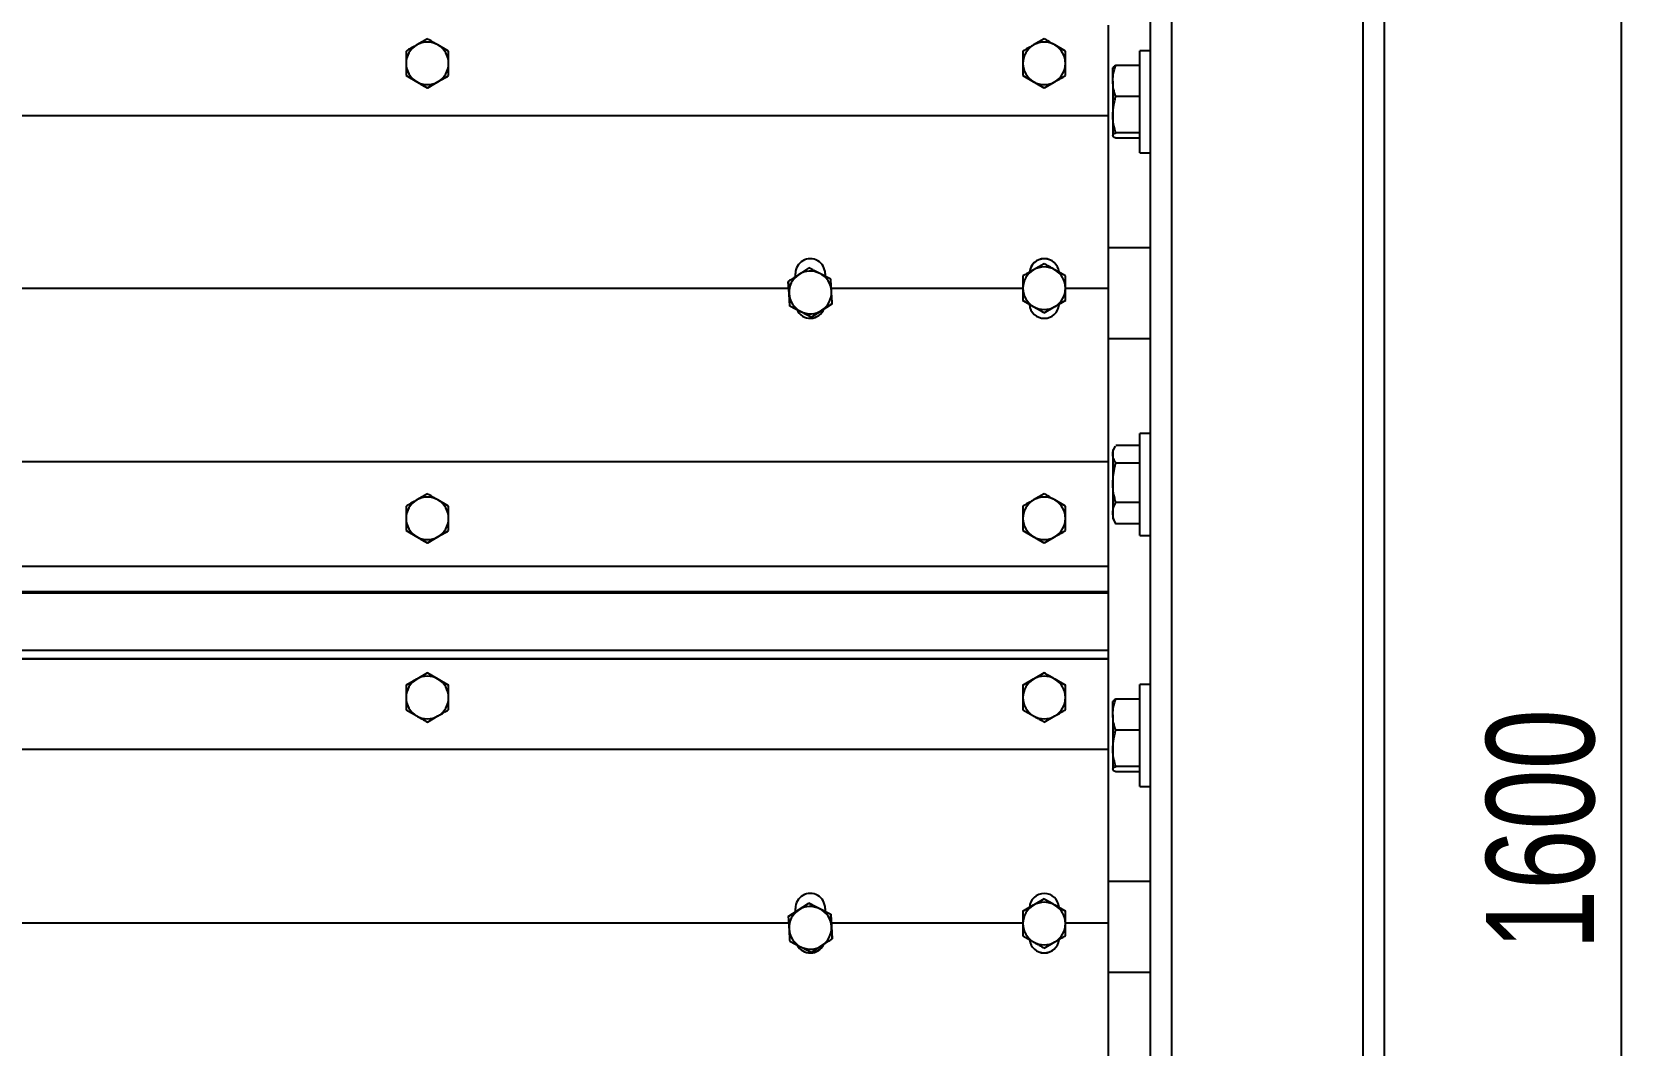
# Model space of a CAD drawing. Header units: millimetres. Extents: x -361 to 14022, y -1822 to 1455.
# Drawn here: x 3863.68 to 3895.06, y 873.47 to 893.33 of the extents above; entities that cross this region are included whole.
import ezdxf

# ---------------------------------------------------------------- set-up
doc = ezdxf.new("R2010")
doc.units = ezdxf.units.MM
doc.styles.add('SLDTEXTSTYLE0', font='TXT', dxfattribs={"width": 0.75})
doc.dimstyles.new('SLDDIMSTYLE0', dxfattribs={"dimtxt": 2.116667, "dimasz": 1.5, "dimexe": 0, "dimexo": 0.0625, "dimgap": 0.529167, "dimtad": 1, "dimdec": 1, "dimlfac": 12, "dimrnd": 1e-09, "dimzin": 4, "dimdsep": 46, "dimtxsty": 'SLDTEXTSTYLE0', "dimsah": 1, "dimcen": 0.09, "dimadec": 0, "dimazin": 1, "dimtfac": 1, "dimtdec": 1, "dimtofl": 0, "dimtmove": 0, "dimatfit": 3, "dimfxl": 1, "dimfrac": 2, "dimtolj": 1, "dimtzin": 12, "dimarcsym": 0})

# ---------------------------------------------------------------- blocks, each defined once
blk = doc.blocks.new('*D19')
at = {"color": 0, "linetype": 'Continuous', "lineweight": -2, "transparency": 16777216}
for p, q in [((3885.653, 944.474), (3894.808, 944.474)), ((3894.808, 942.974), (3894.808, 820.974)), ((3885.653, 819.474), (3894.808, 819.474))]:
    blk.add_line(p, q, dxfattribs=at)
at = {"color": 0, "linetype": 'Continuous', "transparency": 16777216}
for points in [[(3894.558, 942.974), (3895.058, 942.974), (3894.808, 944.474)], [(3894.558, 820.974), (3895.058, 820.974), (3894.808, 819.474)]]:
    blk.add_solid(points, dxfattribs=at)
at = {"layer": 'Defpoints', "color": 0, "linetype": 'Continuous', "transparency": 16777216}
for p in [(3885.591, 944.474), (3885.591, 819.474), (3894.808, 819.474)]:
    blk.add_point(p, dxfattribs=at)
at = {"color": 0, "linetype": 'Continuous', "lineweight": 18, "transparency": 16777216, "insert": (3892.162, 877.706), "char_height": 2.1167, "attachment_point": 2, "rotation": 90, "style": 'SLDTEXTSTYLE0'}
blk.add_mtext('\\A1;1600', dxfattribs=at)

msp = doc.modelspace()

# ---------------------------------------------------------------- linework, layer by layer
at = {"color": 7, "linetype": 'Continuous', "lineweight": 25}
for p, q in [((3886.007188, 814.890317), (3886.007188, 949.056984)), ((3889.757188, 814.890317), (3889.757188, 949.056984)), ((3890.173854, 814.890317), (3890.173854, 949.056984)), ((3885.590521, 819.473651), (3885.590521, 944.473651)), ((3884.757188, 893.466581), (3884.757188, 891.692066)), ((3871.423854, 893.200774), (3871.215521, 893.080883)), ((3871.840521, 892.960224), (3871.632188, 893.080883)), ((3883.507188, 893.200774), (3883.298854, 893.080883)), ((3883.923854, 892.960224), (3883.715521, 893.080883)), ((3885.590521, 892.966001), (3885.382188, 892.966001)), ((3885.382188, 890.966001), (3885.382188, 892.966001)), ((3871.007188, 892.479125), (3871.215521, 892.359233)), ((3871.215521, 892.356226), (3871.007188, 892.4765)), ((3871.840521, 892.4765), (3871.632188, 892.356226)), ((3883.090521, 892.479125), (3883.298854, 892.359233)), ((3883.298854, 892.356226), (3883.090521, 892.4765)), ((3883.923854, 892.4765), (3883.715521, 892.356226)), ((3884.848854, 892.372319), (3884.848854, 892.632667)), ((3885.382188, 892.677469), (3884.908399, 892.677469)), ((3871.423854, 892.235951), (3871.215521, 892.356226)), ((3871.423854, 892.238575), (3871.632188, 892.359233)), ((3871.632188, 892.356226), (3871.423854, 892.235951)), ((3871.423854, 892.235951), (3871.423854, 892.238575)), ((3883.507188, 892.235951), (3883.298854, 892.356226)), ((3883.507188, 892.238575), (3883.715521, 892.359233)), ((3883.715521, 892.356226), (3883.507188, 892.235951)), ((3883.507188, 892.235951), (3883.507188, 892.238575)), ((3884.848854, 892.372319), (3884.848854, 891.711434)), ((3885.382188, 892.067169), (3884.908399, 892.067169)), ((3884.757188, 891.692066), (3761.423854, 891.692066)), ((3884.757188, 891.692066), (3884.757188, 888.309561)), ((3884.848854, 891.711434), (3884.848854, 891.305116)), ((3885.382188, 891.3557), (3884.908399, 891.3557)), ((3885.382188, 891.254532), (3884.908399, 891.254532)), ((3885.382188, 890.966001), (3885.590521, 890.966001)), ((3885.590521, 889.103501), (3884.757188, 889.103501)), ((3878.897283, 888.710162), (3878.69591, 888.578949)), ((3883.507188, 888.794225), (3883.298854, 888.674334)), ((3883.923854, 888.553675), (3883.715521, 888.674334)), ((3878.501976, 888.309561), (3857.673854, 888.309561)), ((3878.494538, 888.444022), (3878.494538, 888.446969)), ((3878.507824, 888.20384), (3878.494538, 888.444022)), ((3878.632188, 888.537204), (3878.632188, 888.600406)), ((3879.326599, 888.49299), (3879.111941, 888.60196)), ((3879.215521, 888.600406), (3879.215521, 888.549378)), ((3883.090521, 888.309561), (3879.336766, 888.309561)), ((3884.757188, 888.309561), (3883.923854, 888.309561)), ((3884.757188, 888.309561), (3884.757188, 884.908311)), ((3878.52111, 887.963657), (3878.507824, 888.20384)), ((3879.353171, 888.009678), (3879.151799, 887.878082)), ((3879.353171, 888.009678), (3879.353171, 888.012625)), ((3883.090521, 888.072576), (3883.298854, 887.952685)), ((3883.298854, 887.949355), (3883.090521, 888.069629)), ((3883.923854, 888.069629), (3883.715521, 887.949355)), ((3878.52111, 887.963657), (3878.52111, 887.966603)), ((3878.52111, 887.966603), (3878.735768, 887.858401)), ((3878.735768, 887.855071), (3878.52111, 887.963657)), ((3878.751888, 887.846917), (3878.719994, 887.86305)), ((3878.950426, 887.746485), (3878.735768, 887.855071)), ((3878.950426, 887.749431), (3879.151799, 887.881412)), ((3879.151799, 887.878082), (3878.950426, 887.746485)), ((3878.950426, 887.746485), (3878.950426, 887.749431)), ((3883.507188, 887.82908), (3883.298854, 887.949355)), ((3883.507188, 887.832026), (3883.715521, 887.952685)), ((3883.715521, 887.949355), (3883.507188, 887.82908)), ((3883.507188, 887.82908), (3883.507188, 887.832026)), ((3884.757188, 887.328501), (3885.590521, 887.328501)), ((3884.896791, 885.215696), (3884.848854, 885.132667)), ((3885.382188, 885.234811), (3884.908399, 885.234811)), ((3885.590521, 885.466001), (3885.382188, 885.466001)), ((3885.382188, 883.466001), (3885.382188, 885.466001)), ((3884.757188, 884.908311), (3761.423854, 884.908311)), ((3884.757188, 884.908311), (3884.757188, 882.861482)), ((3884.848854, 885.132667), (3884.848854, 885.059505)), ((3884.848854, 885.059505), (3884.848854, 884.499792)), ((3885.382188, 884.884198), (3884.908399, 884.884198)), ((3871.423854, 884.284582), (3871.215521, 884.16469)), ((3883.507188, 884.284582), (3883.298854, 884.16469)), ((3884.848854, 884.499792), (3884.848854, 883.906288)), ((3871.840521, 884.044032), (3871.632188, 884.16469)), ((3883.923854, 884.044032), (3883.715521, 884.16469)), ((3885.382188, 884.115387), (3884.908399, 884.115387)), ((3884.848854, 883.906288), (3884.848854, 883.799334)), ((3884.848854, 883.799334), (3884.896791, 883.716305)), ((3884.898216, 883.717127), (3884.908399, 883.69719)), ((3885.382188, 883.69719), (3884.908399, 883.69719)), ((3871.007188, 883.562932), (3871.215521, 883.443041)), ((3871.215521, 883.440033), (3871.007188, 883.560308)), ((3871.423854, 883.319758), (3871.215521, 883.440033)), ((3871.423854, 883.322382), (3871.632188, 883.443041)), ((3871.632188, 883.440033), (3871.423854, 883.319758)), ((3871.423854, 883.319758), (3871.423854, 883.322382)), ((3871.840521, 883.560308), (3871.632188, 883.440033)), ((3883.090521, 883.562932), (3883.298854, 883.443041)), ((3883.298854, 883.440033), (3883.090521, 883.560308)), ((3883.507188, 883.319758), (3883.298854, 883.440033)), ((3883.507188, 883.322382), (3883.715521, 883.443041)), ((3883.715521, 883.440033), (3883.507188, 883.319758)), ((3883.507188, 883.319758), (3883.507188, 883.322382)), ((3883.923854, 883.560308), (3883.715521, 883.440033)), ((3885.382188, 883.466001), (3885.590521, 883.466001)), ((3884.757188, 882.861482), (3761.423854, 882.861482)), ((3884.757188, 882.861482), (3884.757188, 882.361627)), ((3884.757188, 882.361627), (3761.423854, 882.361627)), ((3884.757188, 882.338157), (3761.423854, 882.338157)), ((3884.757188, 882.361627), (3884.757188, 882.338157)), ((3884.757188, 882.338157), (3884.757188, 881.215491)), ((3884.757188, 881.215491), (3761.423854, 881.215491)), ((3884.757188, 881.215491), (3884.757188, 881.04884)), ((3884.757188, 881.04884), (3761.423854, 881.04884)), ((3884.757188, 881.047697), (3761.423854, 881.047697)), ((3871.215521, 880.658006), (3871.423854, 880.778276)), ((3871.423854, 880.774787), (3871.215521, 880.654006)), ((3871.423854, 880.778276), (3871.423854, 880.774787)), ((3871.423854, 880.778276), (3871.632188, 880.658006)), ((3883.298854, 880.658006), (3883.507188, 880.778276)), ((3883.507188, 880.774787), (3883.298854, 880.654006)), ((3883.507188, 880.778276), (3883.507188, 880.774787)), ((3883.507188, 880.778276), (3883.715521, 880.658006)), ((3884.757188, 881.04884), (3884.757188, 881.047697)), ((3884.757188, 881.047697), (3884.757188, 879.273255)), ((3871.007188, 880.537736), (3871.215521, 880.658006)), ((3871.632188, 880.658006), (3871.840521, 880.537736)), ((3871.840521, 880.534247), (3871.632188, 880.654006)), ((3883.090521, 880.537736), (3883.298854, 880.658006)), ((3883.715521, 880.658006), (3883.923854, 880.537736)), ((3883.923854, 880.534247), (3883.715521, 880.654006)), ((3885.590521, 880.549334), (3885.382188, 880.549334)), ((3885.382188, 878.549334), (3885.382188, 880.549334)), ((3884.848854, 879.955652), (3884.848854, 880.216)), ((3885.382188, 880.260802), (3884.908399, 880.260802)), ((3871.007188, 880.053167), (3871.215521, 879.932386)), ((3871.423854, 879.812627), (3871.632188, 879.932386)), ((3883.090521, 880.053167), (3883.298854, 879.932386)), ((3883.507188, 879.812627), (3883.715521, 879.932386)), ((3884.848854, 879.955652), (3884.848854, 879.294768)), ((3885.382188, 879.650502), (3884.908399, 879.650502)), ((3884.757188, 879.273255), (3761.423854, 879.273255)), ((3884.757188, 879.273255), (3884.757188, 875.869053)), ((3884.848854, 879.294768), (3884.848854, 878.888449)), ((3885.382188, 878.939033), (3884.908399, 878.939033)), ((3885.382188, 878.837865), (3884.908399, 878.837865)), ((3885.382188, 878.549334), (3885.590521, 878.549334)), ((3885.590521, 876.686834), (3884.757188, 876.686834)), ((3878.494538, 876.002068), (3878.69591, 876.133659)), ((3878.632188, 876.092019), (3878.632188, 876.161764)), ((3878.69591, 876.133659), (3878.897283, 876.265251)), ((3878.897283, 876.261332), (3878.69591, 876.129231)), ((3878.897283, 876.265251), (3878.897283, 876.261332)), ((3878.897283, 876.265251), (3879.111941, 876.156669)), ((3879.093322, 876.166087), (3879.1301, 876.147484)), ((3879.111941, 876.156669), (3879.326599, 876.048088)), ((3879.326599, 876.044169), (3879.111941, 876.15224)), ((3879.215521, 876.161764), (3879.215521, 876.104275)), ((3883.090521, 876.10877), (3883.298854, 876.22904)), ((3883.298854, 876.22904), (3883.507188, 876.34931)), ((3883.507188, 876.345392), (3883.298854, 876.224612)), ((3883.507188, 876.34931), (3883.507188, 876.345392)), ((3883.507188, 876.34931), (3883.715521, 876.22904)), ((3883.715521, 876.22904), (3883.923854, 876.10877)), ((3883.923854, 876.104852), (3883.715521, 876.224612)), ((3878.501661, 875.869053), (3857.673854, 875.869053)), ((3878.494538, 876.002068), (3878.494538, 875.99815)), ((3879.326599, 876.048088), (3879.326599, 876.044169)), ((3879.326599, 876.048088), (3879.339885, 875.807915)), ((3883.090521, 875.869053), (3879.336503, 875.869053)), ((3879.33957, 875.813605), (3879.340137, 875.803364)), ((3879.339885, 875.807915), (3879.353171, 875.567742)), ((3884.757188, 875.869053), (3883.923854, 875.869053)), ((3884.757188, 875.869053), (3884.757188, 872.489778)), ((3878.52111, 875.517804), (3878.735768, 875.408712)), ((3879.353171, 875.567742), (3879.353171, 875.563824)), ((3883.090521, 875.623772), (3883.298854, 875.502992)), ((3883.507188, 875.383232), (3883.715521, 875.502992)), ((3878.950426, 875.300641), (3879.151799, 875.431722)), ((3884.757188, 874.911834), (3885.590521, 874.911834))]:
    msp.add_line(p, q, dxfattribs=at)
for centre, radius, start, end in [((3871.423828, 892.720054), 0.416641, 119.9979362, 179.999425), ((3871.423854, 892.720017), 0.416685, 60.0014888, 119.9985112), ((3871.42388, 892.720054), 0.416641, 0.000575, 60.0020638), ((3883.507162, 892.720054), 0.416641, 119.9979362, 179.999425), ((3883.507188, 892.720017), 0.416685, 60.0014888, 119.9985112), ((3883.507214, 892.720054), 0.416641, 0.000575, 60.0020638), ((3871.423828, 892.720062), 0.416641, 180.000575, 240.0020638), ((3871.42388, 892.720062), 0.416641, 299.9979362, 359.999425), ((3883.507162, 892.720062), 0.416641, 180.000575, 240.0020638), ((3883.507214, 892.720062), 0.416641, 299.9979362, 359.999425), ((3871.423854, 892.720099), 0.416685, 240.0014888, 299.9985112), ((3883.507188, 892.720099), 0.416685, 240.0014888, 299.9985112), ((3878.923855, 888.23014), 0.416685, 63.1672866, 123.1643271), ((3883.507162, 888.313505), 0.416641, 119.9979362, 179.999425), ((3883.507188, 888.313469), 0.416685, 60.0014888, 119.9985112), ((3883.507214, 888.313505), 0.416641, 0.000575, 60.0020638), ((3878.923826, 888.230178), 0.416638, 123.1638654, 183.1656296), ((3878.923878, 888.230175), 0.416644, 3.1667725, 63.1679678), ((3883.507162, 888.313514), 0.416641, 180.000575, 240.0020638), ((3883.507214, 888.313514), 0.416641, 299.9979362, 359.999425), ((3878.923831, 888.230186), 0.416644, 183.1667725, 243.1679678), ((3878.923883, 888.230183), 0.416638, 303.1638654, 3.1656296), ((3878.923854, 888.230221), 0.416685, 243.1672866, 303.1643271), ((3883.507188, 888.31355), 0.416685, 240.0014888, 299.9985112), ((3871.423854, 883.803825), 0.416685, 60.0014888, 119.9985112), ((3883.507188, 883.803825), 0.416685, 60.0014888, 119.9985112), ((3871.423828, 883.803862), 0.416641, 119.9979362, 179.999425), ((3871.42388, 883.803862), 0.416641, 0.000575, 60.0020638), ((3883.507162, 883.803862), 0.416641, 119.9979362, 179.999425), ((3883.507214, 883.803862), 0.416641, 0.000575, 60.0020638), ((3871.423828, 883.80387), 0.416641, 180.000575, 240.0020638), ((3871.42388, 883.80387), 0.416641, 299.9979362, 359.999425), ((3883.507162, 883.80387), 0.416641, 180.000575, 240.0020638), ((3883.507214, 883.80387), 0.416641, 299.9979362, 359.999425), ((3871.423854, 883.803907), 0.416685, 240.0014888, 299.9985112), ((3883.507188, 883.803907), 0.416685, 240.0014888, 299.9985112), ((3871.423808, 880.293189), 0.416621, 119.9963499, 179.9989831), ((3871.423854, 880.293124), 0.4167, 60.0026331, 119.9973669), ((3871.4239, 880.293189), 0.416621, 0.0010169, 60.0036501), ((3883.507142, 880.293189), 0.416621, 119.9963499, 179.9989831), ((3883.507188, 880.293124), 0.4167, 60.0026331, 119.9973669), ((3883.507234, 880.293189), 0.416621, 0.0010169, 60.0036501), ((3871.423808, 880.293204), 0.416621, 180.0010169, 240.0036501), ((3871.4239, 880.293204), 0.416621, 299.9963499, 359.9989831), ((3883.507142, 880.293204), 0.416621, 180.0010169, 240.0036501), ((3883.507234, 880.293204), 0.416621, 299.9963499, 359.9989831), ((3871.423854, 880.293268), 0.4167, 240.0026331, 299.9973669), ((3883.507188, 880.293268), 0.4167, 240.0026331, 299.9973669), ((3878.923804, 875.780471), 0.416616, 123.1622441, 183.1653642), ((3878.923855, 875.780404), 0.4167, 63.1682947, 123.1630606), ((3878.923896, 875.780466), 0.416626, 3.1673857, 63.1694997), ((3883.507142, 875.863794), 0.416621, 119.9963499, 179.9989831), ((3883.507188, 875.86373), 0.4167, 60.0026331, 119.9973669), ((3883.507234, 875.863794), 0.416621, 0.0010169, 60.0036501), ((3878.923813, 875.780486), 0.416626, 183.1673857, 243.1694997), ((3878.923905, 875.780481), 0.416616, 303.1622441, 3.1653642), ((3883.507142, 875.863809), 0.416621, 180.0010169, 240.0036501), ((3883.507234, 875.863809), 0.416621, 299.9963499, 359.9989831), ((3883.507188, 875.863874), 0.4167, 240.0026331, 299.9973669), ((3878.923854, 875.780548), 0.4167, 243.1682947, 303.1630606)]:
    msp.add_arc(centre, radius, start, end, dxfattribs=at)
for centre, major_axis, ratio, start_param, end_param in [((3878.923854, 888.600406), (0.291667, 0), 0.99718384, 0, 3.141592654), ((3878.923854, 888.599517), (0.291667, 0), 0.99718384, 0, 3.141592654), ((3883.507188, 888.600406), (0.291667, 0), 0.99718384, 0.110352693, 3.031165251), ((3883.507188, 888.599517), (0.291667, 0), 0.99718384, 0.118638052, 3.016266016), ((3883.507188, 888.017104), (0, 0.292457), 0.997297519, 1.661940375, 4.621244955), ((3878.923854, 888.017104), (0, 0.292457), 0.997297519, 2.006449, 4.339032945), ((3878.923854, 876.161764), (0, 0.292711), 0.99643242, 4.71238898, 7.853981634), ((3883.507188, 876.161764), (0, 0.292711), 0.99643242, 4.779209725, 7.787160889), ((3878.923854, 875.578485), (0.291667, 0), 0.996231549, 3.634277167, 5.819459533), ((3878.923854, 875.579668), (0.291667, 0), 0.996231549, 3.639253921, 5.81423334), ((3883.507188, 875.578485), (0.291667, 0), 0.996231549, 3.25862292, 6.166055172), ((3883.507188, 875.579668), (0.291667, 0), 0.996231549, 3.263717215, 6.160960586)]:
    msp.add_ellipse(centre, major_axis=major_axis, ratio=ratio, start_param=start_param, end_param=end_param, dxfattribs=at)
for points, knots in [([(3871.215521, 893.080883), (3871.210582, 893.078031), (3871.140231, 893.03741), (3871.071289, 892.997413), (3871.007188, 892.960224)], [0, 0, 0, 0, 0.070200577, 1, 1, 1, 1]), ([(3871.632188, 893.080883), (3871.627249, 893.083734), (3871.556897, 893.124344), (3871.487956, 893.163949), (3871.423854, 893.200774)], [0, 0, 0, 0, 0.070200577, 1, 1, 1, 1]), ([(3883.298854, 893.080883), (3883.293916, 893.078031), (3883.223564, 893.03741), (3883.154623, 892.997413), (3883.090521, 892.960224)], [0, 0, 0, 0, 0.070200577, 1, 1, 1, 1]), ([(3883.715521, 893.080883), (3883.710582, 893.083734), (3883.640231, 893.124344), (3883.571289, 893.163949), (3883.507188, 893.200774)], [0, 0, 0, 0, 0.070200577, 1, 1, 1, 1]), ([(3871.007188, 892.960224), (3871.007188, 892.899437), (3871.007188, 892.820302), (3871.007188, 892.738925), (3871.007188, 892.720058)], [0, 0, 0, 0, 0.7681507272, 1, 1, 1, 1]), ([(3871.007188, 892.720058), (3871.007188, 892.655753), (3871.007188, 892.574251), (3871.007188, 892.495699), (3871.007188, 892.479125)], [0, 0, 0, 0, 0.7889992378, 1, 1, 1, 1]), ([(3871.840521, 892.720058), (3871.840521, 892.738925), (3871.840521, 892.820302), (3871.840521, 892.899437), (3871.840521, 892.960224)], [0, 0, 0, 0, 0.231849273, 1, 1, 1, 1]), ([(3871.840521, 892.479125), (3871.840521, 892.495699), (3871.840521, 892.574251), (3871.840521, 892.655753), (3871.840521, 892.720058)], [0, 0, 0, 0, 0.211000762, 1, 1, 1, 1]), ([(3883.090521, 892.960224), (3883.090521, 892.899437), (3883.090521, 892.820302), (3883.090521, 892.738925), (3883.090521, 892.720058)], [0, 0, 0, 0, 0.7681507272, 1, 1, 1, 1]), ([(3883.090521, 892.720058), (3883.090521, 892.655753), (3883.090521, 892.574251), (3883.090521, 892.495699), (3883.090521, 892.479125)], [0, 0, 0, 0, 0.7889992378, 1, 1, 1, 1]), ([(3883.923854, 892.720058), (3883.923854, 892.738925), (3883.923854, 892.820302), (3883.923854, 892.899437), (3883.923854, 892.960224)], [0, 0, 0, 0, 0.231849273, 1, 1, 1, 1]), ([(3883.923854, 892.479125), (3883.923854, 892.495699), (3883.923854, 892.574251), (3883.923854, 892.655753), (3883.923854, 892.720058)], [0, 0, 0, 0, 0.211000762, 1, 1, 1, 1]), ([(3871.632188, 892.359233), (3871.637127, 892.362084), (3871.707478, 892.402694), (3871.77642, 892.4423), (3871.840521, 892.479125)], [0, 0, 0, 0, 0.070200577, 1, 1, 1, 1]), ([(3883.715521, 892.359233), (3883.72046, 892.362084), (3883.790812, 892.402694), (3883.859753, 892.4423), (3883.923854, 892.479125)], [0, 0, 0, 0, 0.070200577, 1, 1, 1, 1]), ([(3884.848854, 892.372319), (3884.848926, 892.379551), (3884.849464, 892.434326), (3884.862468, 892.537602), (3884.892995, 892.630563), (3884.908399, 892.677469)], [0, 0, 0, 0, 0.070085768, 0.530782234, 1, 1, 1, 1]), ([(3884.908399, 892.677469), (3884.891756, 892.669254), (3884.858166, 892.652673), (3884.851977, 892.635533), (3884.848854, 892.626885)], [0, 0, 0, 0, 0.495457963, 1, 1, 1, 1]), ([(3871.215521, 892.359233), (3871.22046, 892.356382), (3871.290812, 892.315761), (3871.359753, 892.275764), (3871.423854, 892.238575)], [0, 0, 0, 0, 0.0702005767, 1, 1, 1, 1]), ([(3883.298854, 892.359233), (3883.303793, 892.356382), (3883.374145, 892.315761), (3883.443086, 892.275764), (3883.507188, 892.238575)], [0, 0, 0, 0, 0.0702005767, 1, 1, 1, 1]), ([(3884.908399, 892.067169), (3884.891756, 892.116726), (3884.858166, 892.21675), (3884.851977, 892.32015), (3884.848854, 892.372319)], [0, 0, 0, 0, 0.495457963, 1, 1, 1, 1]), ([(3884.848854, 891.711434), (3884.85677, 891.809132), (3884.866526, 891.929552), (3884.901752, 892.045323), (3884.908399, 892.067169)], [0, 0, 0, 0, 0.811303548, 1, 1, 1, 1]), ([(3884.908399, 891.3557), (3884.8836, 891.447912), (3884.852034, 891.565285), (3884.849416, 891.685634), (3884.848854, 891.711434)], [0, 0, 0, 0, 0.785622496, 1, 1, 1, 1]), ([(3884.848854, 891.305116), (3884.848926, 891.306315), (3884.849464, 891.315395), (3884.862468, 891.332515), (3884.892995, 891.347925), (3884.908399, 891.3557)], [0, 0, 0, 0, 0.070085768, 0.530782234, 1, 1, 1, 1]), ([(3884.908399, 891.254532), (3884.891756, 891.262747), (3884.858166, 891.279328), (3884.851977, 891.296468), (3884.848854, 891.305116)], [0, 0, 0, 0, 0.495457963, 1, 1, 1, 1]), ([(3879.111941, 888.60196), (3879.106852, 888.604534), (3879.034365, 888.641196), (3878.96333, 888.676934), (3878.897283, 888.710162)], [0, 0, 0, 0, 0.070200577, 1, 1, 1, 1]), ([(3883.298854, 888.674334), (3883.293916, 888.671483), (3883.223564, 888.630862), (3883.154623, 888.590865), (3883.090521, 888.553675)], [0, 0, 0, 0, 0.070200577, 1, 1, 1, 1]), ([(3883.715521, 888.674334), (3883.710582, 888.677185), (3883.640231, 888.717795), (3883.571289, 888.7574), (3883.507188, 888.794225)], [0, 0, 0, 0, 0.070200577, 1, 1, 1, 1]), ([(3878.69591, 888.578949), (3878.691136, 888.575829), (3878.623135, 888.531385), (3878.556498, 888.487641), (3878.494538, 888.446969)], [0, 0, 0, 0, 0.070200577, 1, 1, 1, 1]), ([(3878.494538, 888.446969), (3878.497904, 888.386274), (3878.502286, 888.307261), (3878.506781, 888.226008), (3878.507824, 888.20717)], [0, 0, 0, 0, 0.768150728, 1, 1, 1, 1]), ([(3879.339885, 888.253191), (3879.338843, 888.27203), (3879.334347, 888.353282), (3879.329965, 888.432296), (3879.326599, 888.49299)], [0, 0, 0, 0, 0.231849273, 1, 1, 1, 1]), ([(3883.090521, 888.553675), (3883.090521, 888.492888), (3883.090521, 888.413753), (3883.090521, 888.332377), (3883.090521, 888.313509)], [0, 0, 0, 0, 0.7681507276, 1, 1, 1, 1]), ([(3883.090521, 888.313509), (3883.090521, 888.249204), (3883.090521, 888.167702), (3883.090521, 888.08915), (3883.090521, 888.072576)], [0, 0, 0, 0, 0.7889992377, 1, 1, 1, 1]), ([(3883.923854, 888.313509), (3883.923854, 888.332377), (3883.923854, 888.413753), (3883.923854, 888.492888), (3883.923854, 888.553675)], [0, 0, 0, 0, 0.231849273, 1, 1, 1, 1]), ([(3883.923854, 888.072576), (3883.923854, 888.08915), (3883.923854, 888.167702), (3883.923854, 888.249204), (3883.923854, 888.313509)], [0, 0, 0, 0, 0.211000762, 1, 1, 1, 1]), ([(3878.507824, 888.20717), (3878.511373, 888.142963), (3878.515871, 888.061585), (3878.520197, 887.983153), (3878.52111, 887.966603)], [0, 0, 0, 0, 0.7889992377, 1, 1, 1, 1]), ([(3879.151799, 887.881412), (3879.156572, 887.884531), (3879.224574, 887.928964), (3879.291211, 887.972316), (3879.353171, 888.012625)], [0, 0, 0, 0, 0.070200577, 1, 1, 1, 1]), ([(3879.353171, 888.012625), (3879.352258, 888.029174), (3879.347932, 888.107606), (3879.343434, 888.188984), (3879.339885, 888.253191)], [0, 0, 0, 0, 0.211000762, 1, 1, 1, 1]), ([(3883.715521, 887.952685), (3883.72046, 887.955536), (3883.790812, 887.996146), (3883.859753, 888.035751), (3883.923854, 888.072576)], [0, 0, 0, 0, 0.070200577, 1, 1, 1, 1]), ([(3878.735768, 887.858401), (3878.740857, 887.855827), (3878.813344, 887.819153), (3878.884379, 887.783024), (3878.950426, 887.749431)], [0, 0, 0, 0, 0.070200577, 1, 1, 1, 1]), ([(3883.298854, 887.952685), (3883.303793, 887.949833), (3883.374145, 887.909212), (3883.443086, 887.869215), (3883.507188, 887.832026)], [0, 0, 0, 0, 0.070200577, 1, 1, 1, 1]), ([(3884.848854, 885.059505), (3884.848928, 885.063659), (3884.849485, 885.095125), (3884.860324, 885.147693), (3884.886737, 885.194521), (3884.898216, 885.214874)], [0, 0, 0, 0, 0.079200152, 0.599808418, 1, 1, 1, 1]), ([(3884.908399, 884.884198), (3884.891756, 884.912668), (3884.858166, 884.970132), (3884.851977, 885.029534), (3884.848854, 885.059505)], [0, 0, 0, 0, 0.495457963, 1, 1, 1, 1]), ([(3884.848854, 884.499792), (3884.85677, 884.605364), (3884.866526, 884.73549), (3884.901752, 884.860591), (3884.908399, 884.884198)], [0, 0, 0, 0, 0.811303548, 1, 1, 1, 1]), ([(3871.632188, 884.16469), (3871.627249, 884.167541), (3871.556897, 884.208151), (3871.487956, 884.247757), (3871.423854, 884.284582)], [0, 0, 0, 0, 0.070200577, 1, 1, 1, 1]), ([(3883.715521, 884.16469), (3883.710582, 884.167541), (3883.640231, 884.208151), (3883.571289, 884.247757), (3883.507188, 884.284582)], [0, 0, 0, 0, 0.070200577, 1, 1, 1, 1]), ([(3884.908399, 884.115387), (3884.8836, 884.21503), (3884.852034, 884.341864), (3884.849416, 884.471913), (3884.848854, 884.499792)], [0, 0, 0, 0, 0.785622496, 1, 1, 1, 1]), ([(3871.215521, 884.16469), (3871.210582, 884.161839), (3871.140231, 884.121218), (3871.071289, 884.081221), (3871.007188, 884.044032)], [0, 0, 0, 0, 0.070200577, 1, 1, 1, 1]), ([(3871.007188, 884.044032), (3871.007188, 883.983244), (3871.007188, 883.90411), (3871.007188, 883.822733), (3871.007188, 883.803866)], [0, 0, 0, 0, 0.768150727, 1, 1, 1, 1]), ([(3871.840521, 883.803866), (3871.840521, 883.822733), (3871.840521, 883.90411), (3871.840521, 883.983244), (3871.840521, 884.044032)], [0, 0, 0, 0, 0.231849273, 1, 1, 1, 1]), ([(3883.298854, 884.16469), (3883.293916, 884.161839), (3883.223564, 884.121218), (3883.154623, 884.081221), (3883.090521, 884.044032)], [0, 0, 0, 0, 0.070200577, 1, 1, 1, 1]), ([(3883.090521, 884.044032), (3883.090521, 883.983244), (3883.090521, 883.90411), (3883.090521, 883.822733), (3883.090521, 883.803866)], [0, 0, 0, 0, 0.768150727, 1, 1, 1, 1]), ([(3883.923854, 883.803866), (3883.923854, 883.822733), (3883.923854, 883.90411), (3883.923854, 883.983244), (3883.923854, 884.044032)], [0, 0, 0, 0, 0.231849273, 1, 1, 1, 1]), ([(3884.848854, 883.906288), (3884.848926, 883.911244), (3884.849464, 883.948778), (3884.862468, 884.019546), (3884.892995, 884.083245), (3884.908399, 884.115387)], [0, 0, 0, 0, 0.070085768, 0.530782234, 1, 1, 1, 1]), ([(3871.007188, 883.803866), (3871.007188, 883.739561), (3871.007188, 883.658058), (3871.007188, 883.579507), (3871.007188, 883.562932)], [0, 0, 0, 0, 0.7889992378, 1, 1, 1, 1]), ([(3871.840521, 883.562932), (3871.840521, 883.579507), (3871.840521, 883.658058), (3871.840521, 883.739561), (3871.840521, 883.803866)], [0, 0, 0, 0, 0.211000762, 1, 1, 1, 1]), ([(3883.090521, 883.803866), (3883.090521, 883.739561), (3883.090521, 883.658058), (3883.090521, 883.579507), (3883.090521, 883.562932)], [0, 0, 0, 0, 0.7889992378, 1, 1, 1, 1]), ([(3883.923854, 883.562932), (3883.923854, 883.579507), (3883.923854, 883.658058), (3883.923854, 883.739561), (3883.923854, 883.803866)], [0, 0, 0, 0, 0.211000762, 1, 1, 1, 1]), ([(3884.908399, 883.69719), (3884.891756, 883.731148), (3884.858166, 883.799688), (3884.851977, 883.87054), (3884.848854, 883.906288)], [0, 0, 0, 0, 0.4954579635, 1, 1, 1, 1]), ([(3871.215521, 883.443041), (3871.22046, 883.440189), (3871.290812, 883.399568), (3871.359753, 883.359571), (3871.423854, 883.322382)], [0, 0, 0, 0, 0.070200577, 1, 1, 1, 1]), ([(3871.632188, 883.443041), (3871.637127, 883.445892), (3871.707478, 883.486502), (3871.77642, 883.526107), (3871.840521, 883.562932)], [0, 0, 0, 0, 0.070200577, 1, 1, 1, 1]), ([(3883.298854, 883.443041), (3883.303793, 883.440189), (3883.374145, 883.399568), (3883.443086, 883.359571), (3883.507188, 883.322382)], [0, 0, 0, 0, 0.070200577, 1, 1, 1, 1]), ([(3883.715521, 883.443041), (3883.72046, 883.445892), (3883.790812, 883.486502), (3883.859753, 883.526107), (3883.923854, 883.562932)], [0, 0, 0, 0, 0.070200577, 1, 1, 1, 1]), ([(3871.632188, 880.654006), (3871.627249, 880.656858), (3871.556897, 880.697479), (3871.487956, 880.737539), (3871.423854, 880.774787)], [0, 0, 0, 0, 0.070200577, 1, 1, 1, 1]), ([(3883.715521, 880.654006), (3883.710582, 880.656858), (3883.640231, 880.697479), (3883.571289, 880.737539), (3883.507188, 880.774787)], [0, 0, 0, 0, 0.070200577, 1, 1, 1, 1]), ([(3871.215521, 880.654006), (3871.210582, 880.651156), (3871.140231, 880.610549), (3871.071289, 880.57101), (3871.007188, 880.534247)], [0, 0, 0, 0, 0.070200577, 1, 1, 1, 1]), ([(3871.007188, 880.534247), (3871.007188, 880.473096), (3871.007188, 880.393488), (3871.007188, 880.312072), (3871.007188, 880.293196)], [0, 0, 0, 0, 0.768150727, 1, 1, 1, 1]), ([(3871.840521, 880.293196), (3871.840521, 880.312072), (3871.840521, 880.393488), (3871.840521, 880.473096), (3871.840521, 880.534247)], [0, 0, 0, 0, 0.231849273, 1, 1, 1, 1]), ([(3883.298854, 880.654006), (3883.293916, 880.651156), (3883.223564, 880.610549), (3883.154623, 880.57101), (3883.090521, 880.534247)], [0, 0, 0, 0, 0.070200577, 1, 1, 1, 1]), ([(3883.090521, 880.534247), (3883.090521, 880.473096), (3883.090521, 880.393488), (3883.090521, 880.312072), (3883.090521, 880.293196)], [0, 0, 0, 0, 0.768150727, 1, 1, 1, 1]), ([(3883.923854, 880.293196), (3883.923854, 880.312072), (3883.923854, 880.393488), (3883.923854, 880.473096), (3883.923854, 880.534247)], [0, 0, 0, 0, 0.231849273, 1, 1, 1, 1]), ([(3871.007188, 880.293196), (3871.007188, 880.229006), (3871.007188, 880.14765), (3871.007188, 880.069629), (3871.007188, 880.053167)], [0, 0, 0, 0, 0.788999238, 1, 1, 1, 1]), ([(3871.840521, 880.053167), (3871.840521, 880.069629), (3871.840521, 880.14765), (3871.840521, 880.229006), (3871.840521, 880.293196)], [0, 0, 0, 0, 0.2110007622, 1, 1, 1, 1]), ([(3883.090521, 880.293196), (3883.090521, 880.229006), (3883.090521, 880.14765), (3883.090521, 880.069629), (3883.090521, 880.053167)], [0, 0, 0, 0, 0.788999238, 1, 1, 1, 1]), ([(3883.923854, 880.053167), (3883.923854, 880.069629), (3883.923854, 880.14765), (3883.923854, 880.229006), (3883.923854, 880.293196)], [0, 0, 0, 0, 0.2110007622, 1, 1, 1, 1]), ([(3884.848854, 879.955652), (3884.848926, 879.962885), (3884.849464, 880.01766), (3884.862468, 880.120935), (3884.892995, 880.213896), (3884.908399, 880.260802)], [0, 0, 0, 0, 0.070085768, 0.530782234, 1, 1, 1, 1]), ([(3884.908399, 880.260802), (3884.891756, 880.252587), (3884.858166, 880.236006), (3884.851977, 880.218866), (3884.848854, 880.210218)], [0, 0, 0, 0, 0.495457963, 1, 1, 1, 1]), ([(3871.215521, 879.932386), (3871.22046, 879.929536), (3871.290812, 879.888929), (3871.359753, 879.84939), (3871.423854, 879.812627)], [0, 0, 0, 0, 0.070200577, 1, 1, 1, 1]), ([(3871.632188, 879.932386), (3871.637127, 879.935238), (3871.707478, 879.975859), (3871.77642, 880.015919), (3871.840521, 880.053167)], [0, 0, 0, 0, 0.0702005767, 1, 1, 1, 1]), ([(3883.298854, 879.932386), (3883.303793, 879.929536), (3883.374145, 879.888929), (3883.443086, 879.84939), (3883.507188, 879.812627)], [0, 0, 0, 0, 0.070200577, 1, 1, 1, 1]), ([(3883.715521, 879.932386), (3883.72046, 879.935238), (3883.790812, 879.975859), (3883.859753, 880.015919), (3883.923854, 880.053167)], [0, 0, 0, 0, 0.0702005767, 1, 1, 1, 1]), ([(3884.908399, 879.650502), (3884.891756, 879.70006), (3884.858166, 879.800084), (3884.851977, 879.903483), (3884.848854, 879.955652)], [0, 0, 0, 0, 0.495457963, 1, 1, 1, 1]), ([(3884.848854, 879.294768), (3884.85677, 879.392465), (3884.866526, 879.512885), (3884.901752, 879.628656), (3884.908399, 879.650502)], [0, 0, 0, 0, 0.811303548, 1, 1, 1, 1]), ([(3884.908399, 878.939033), (3884.8836, 879.031245), (3884.852034, 879.148619), (3884.849416, 879.268968), (3884.848854, 879.294768)], [0, 0, 0, 0, 0.785622496, 1, 1, 1, 1]), ([(3884.848854, 878.888449), (3884.848926, 878.889648), (3884.849464, 878.898728), (3884.862468, 878.915848), (3884.892995, 878.931258), (3884.908399, 878.939033)], [0, 0, 0, 0, 0.070085768, 0.530782234, 1, 1, 1, 1]), ([(3884.908399, 878.837865), (3884.891756, 878.84608), (3884.858166, 878.862661), (3884.851977, 878.879801), (3884.848854, 878.888449)], [0, 0, 0, 0, 0.495457963, 1, 1, 1, 1]), ([(3878.69591, 876.129231), (3878.691136, 876.126112), (3878.623135, 876.081682), (3878.556498, 876.038397), (3878.494538, 875.99815)], [0, 0, 0, 0, 0.0702005767, 1, 1, 1, 1]), ([(3879.111941, 876.15224), (3879.106852, 876.154815), (3879.034365, 876.191489), (3878.96333, 876.227681), (3878.897283, 876.261332)], [0, 0, 0, 0, 0.070200577, 1, 1, 1, 1]), ([(3883.298854, 876.224612), (3883.293916, 876.221761), (3883.223564, 876.181155), (3883.154623, 876.141616), (3883.090521, 876.104852)], [0, 0, 0, 0, 0.0702005767, 1, 1, 1, 1]), ([(3883.090521, 876.104852), (3883.090521, 876.043702), (3883.090521, 875.964094), (3883.090521, 875.882678), (3883.090521, 875.863802)], [0, 0, 0, 0, 0.768150728, 1, 1, 1, 1]), ([(3883.715521, 876.224612), (3883.710582, 876.227463), (3883.640231, 876.268084), (3883.571289, 876.308144), (3883.507188, 876.345392)], [0, 0, 0, 0, 0.0702005767, 1, 1, 1, 1]), ([(3883.923854, 875.863802), (3883.923854, 875.882678), (3883.923854, 875.964094), (3883.923854, 876.043702), (3883.923854, 876.104852)], [0, 0, 0, 0, 0.2318492728, 1, 1, 1, 1]), ([(3878.494538, 875.99815), (3878.497904, 875.937092), (3878.502286, 875.857606), (3878.506781, 875.776314), (3878.507824, 875.757467)], [0, 0, 0, 0, 0.768150728, 1, 1, 1, 1]), ([(3878.507824, 875.757467), (3878.511373, 875.693375), (3878.515871, 875.612143), (3878.520197, 875.534241), (3878.52111, 875.517804)], [0, 0, 0, 0, 0.788999238, 1, 1, 1, 1]), ([(3879.339885, 875.803486), (3879.338843, 875.822333), (3879.334347, 875.903625), (3879.329965, 875.983112), (3879.326599, 876.044169)], [0, 0, 0, 0, 0.2318492728, 1, 1, 1, 1]), ([(3879.353171, 875.563824), (3879.352258, 875.580261), (3879.347932, 875.658162), (3879.343434, 875.739394), (3879.339885, 875.803486)], [0, 0, 0, 0, 0.211000762, 1, 1, 1, 1]), ([(3883.090521, 875.863802), (3883.090521, 875.799612), (3883.090521, 875.718256), (3883.090521, 875.640235), (3883.090521, 875.623772)], [0, 0, 0, 0, 0.788999238, 1, 1, 1, 1]), ([(3883.923854, 875.623772), (3883.923854, 875.640235), (3883.923854, 875.718256), (3883.923854, 875.799612), (3883.923854, 875.863802)], [0, 0, 0, 0, 0.211000762, 1, 1, 1, 1]), ([(3879.151799, 875.431722), (3879.156572, 875.434842), (3879.224574, 875.479286), (3879.291211, 875.523092), (3879.353171, 875.563824)], [0, 0, 0, 0, 0.070200577, 1, 1, 1, 1]), ([(3883.298854, 875.502992), (3883.303793, 875.500141), (3883.374145, 875.459535), (3883.443086, 875.419996), (3883.507188, 875.383232)], [0, 0, 0, 0, 0.0702005767, 1, 1, 1, 1]), ([(3883.715521, 875.502992), (3883.72046, 875.505843), (3883.790812, 875.546465), (3883.859753, 875.586524), (3883.923854, 875.623772)], [0, 0, 0, 0, 0.070200577, 1, 1, 1, 1]), ([(3878.735768, 875.408712), (3878.740857, 875.406139), (3878.813344, 875.369479), (3878.884379, 875.333808), (3878.950426, 875.300641)], [0, 0, 0, 0, 0.0702005767, 1, 1, 1, 1])]:
    msp.add_open_spline(points, degree=3, knots=knots, dxfattribs=at)

# ---------------------------------------------------------------- dimensions: what is measured, and where the dimension line sits
at = {"color": 7, "linetype": 'Continuous', "lineweight": 18}
dim = msp.add_linear_dim(base=(3894.808277, 819.473651), p1=(3885.590521, 944.473651), p2=(3885.590521, 819.473651), angle=90, text='1600', dimstyle='SLDDIMSTYLE0', dxfattribs=at)
dim.commit()
dim.dimension.update_dxf_attribs({"geometry": '*D19', "text_midpoint": (3894.808277, 877.706199), "dimtype": 160})

doc.saveas('drawing.dxf')
